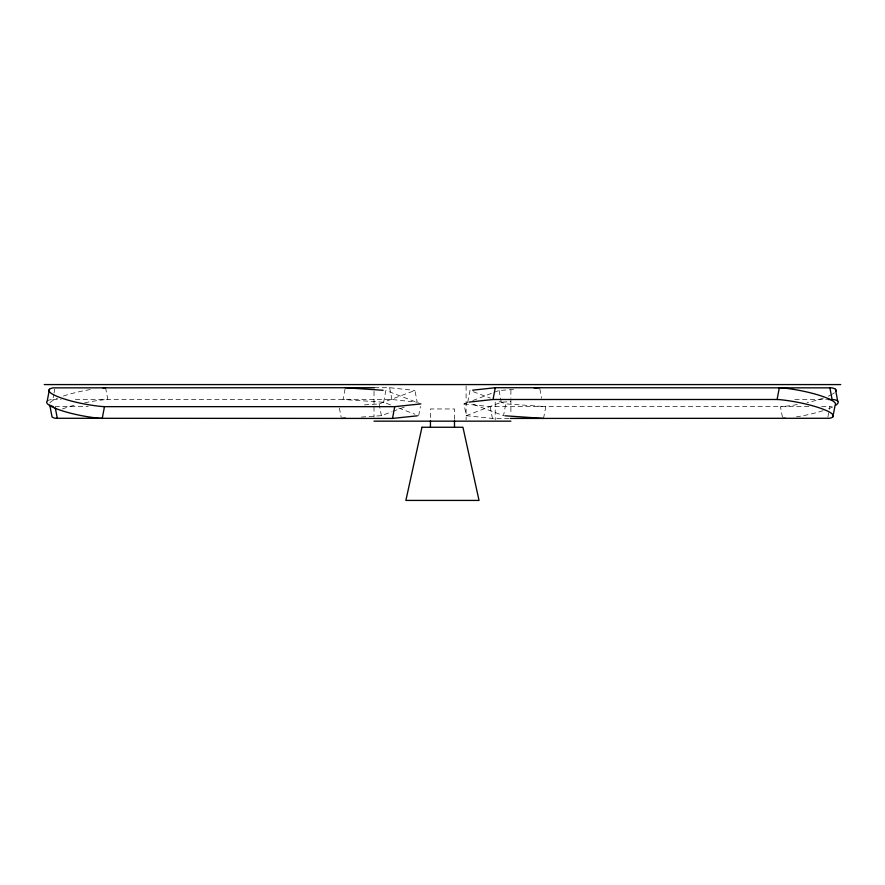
<?xml version="1.0" encoding="UTF-8"?>
<svg xmlns="http://www.w3.org/2000/svg" width="885" height="885" viewBox="0 0 885 885"><rect width="100%" height="100%" fill="white"/><g stroke="black" fill="none" stroke-linecap="round" stroke-linejoin="round"><path stroke-width="0.66" stroke-dasharray="4.42 3.32" d="M47.226 401.071A38.11 7.047 10.6 0 1 50.91 399.644L52.812 399.489L53.797 394.256M54.04 392.951L54.782 389.024M345.039 389.024L343.081 399.489L383.636 402.244L391.148 405.131M383.636 402.244L385.849 390.473L419.645 403.416M418.694 415.673L420.408 406.514M467.711 402.244L469.968 390.473L490.434 398.139M499.394 401.502L505.789 403.892L503.532 415.673L471.55 403.693M543.534 418.428L545.791 406.658L505.789 403.892M827.851 417.123L829.101 410.574M829.356 409.268L829.853 406.658L831.701 406.503M508.986 418.428L492.403 418.428L466.229 415.673L464.017 403.892L467.767 402.454M472.778 400.54L492.812 392.863M494.062 392.387L499.074 390.473L515.291 389.367M466.229 415.673L501.275 402.244L510.745 401.602M364.465 404.91L379.134 403.892L414.943 390.473L417.2 402.244L391.889 399.489L73.555 399.489M361.379 417.056L381.391 415.673L391.624 411.835M392.896 411.359L404.412 407.045M374.466 387.719L389.643 387.719L414.943 390.473M52.812 399.489L61.109 399.489M794.785 399.489L826.568 399.489M55.069 406.658L88.157 406.658M464.017 403.892L490.19 406.658L809.167 406.658M821.579 406.658L829.853 406.658M398.659 408.007L414.932 414.235M389.643 387.719L391.889 399.489M379.134 403.892L381.391 415.673M339.375 407.963L341.134 417.123M105.58 387.719L107.837 399.489L105.171 399.644A38.11 6.903 -10.8 0 0 82.593 403.25M782.417 417.123L780.459 406.658L783.159 406.503A38.11 7.047 -10.6 0 0 798.126 404.423M539.872 389.024L541.598 398.184M499.074 390.473L501.275 402.244M490.19 406.658L492.403 418.428M510.899 389.997L510.899 398.117M510.899 399.478L510.899 414.379M495.202 402.188L495.202 419.8M466.107 385.926L466.107 419.8M454.492 419.413L454.492 408.959L430.431 408.959L430.431 419.413M374.012 391.347L374.012 417.089M62.415 408.959A38.11 6.903 -10.8 0 1 76.387 404.699M49.837 402.896A38.11 6.903 -10.8 0 1 57.602 398.195M63.366 396.049A38.11 6.903 -10.8 0 1 90.602 389.5M834.422 392.774A38.11 7.047 -10.6 0 1 832.32 394.179M831.446 394.666A38.11 7.047 -10.6 0 1 828.271 396.17M823.415 398.051A38.11 7.047 -10.6 0 1 807.065 402.62M832.685 406.945A38.11 7.047 -10.6 0 1 827.984 408.959M823.028 410.695A38.11 7.047 -10.6 0 1 796.489 416.857"/><path stroke-width="1.33" d="M49.438 389.289L47.226 401.071A38.11 7.047 10.6 0 0 61.22 410.485A38.11 7.047 10.6 0 0 99.551 418.284L102.251 418.428L104.463 406.658L394.721 406.658L420.895 403.892M53.211 406.503A38.11 6.903 -10.8 0 1 49.77 405.076L52.027 416.857A38.11 6.903 -10.8 0 0 55.467 418.284L392.509 418.428L394.721 406.658M469.039 402.1L493.022 399.489L495.279 387.719L831.8 387.862A38.11 7.047 -10.6 0 1 835.661 391.469M493.022 399.489L777.085 399.489L779.342 387.719L781.997 387.862A38.11 6.903 10.8 0 1 820.395 395.661A38.11 6.903 10.8 0 1 835.141 405.076L832.885 416.857M472.634 390.174L495.279 387.719M392.509 418.428L417.388 415.817M534.219 388.084L539.629 387.719M341.378 418.428L345.382 418.151M102.914 387.862L105.58 387.719M782.661 418.428L785.371 418.284M44.25 384.577L840.75 384.577M374.466 387.719L53.111 387.862A38.11 7.047 10.6 0 0 59.14 397.188A38.11 7.047 10.6 0 0 101.753 406.503L104.463 406.658M827.951 399.489L834.013 399.644A38.11 7.047 -10.6 0 1 835.672 405.253M510.368 418.428L829.444 418.284A38.11 6.903 10.8 0 0 822.508 408.959A38.11 6.903 10.8 0 0 779.74 399.644L777.085 399.489M374.012 421.16L510.899 421.16M345.283 387.719L383.139 390.285M504.859 415.773L543.534 418.428M55.312 407.963L57.315 418.428M835.484 389.289L837.686 401.071M829.887 387.719L832.099 399.489M454.492 420.718L454.492 427.256M430.431 420.718L430.431 427.256M421.968 427.256L405.872 500.423L479.039 500.423L462.944 427.256L421.968 427.256"/></g></svg>
